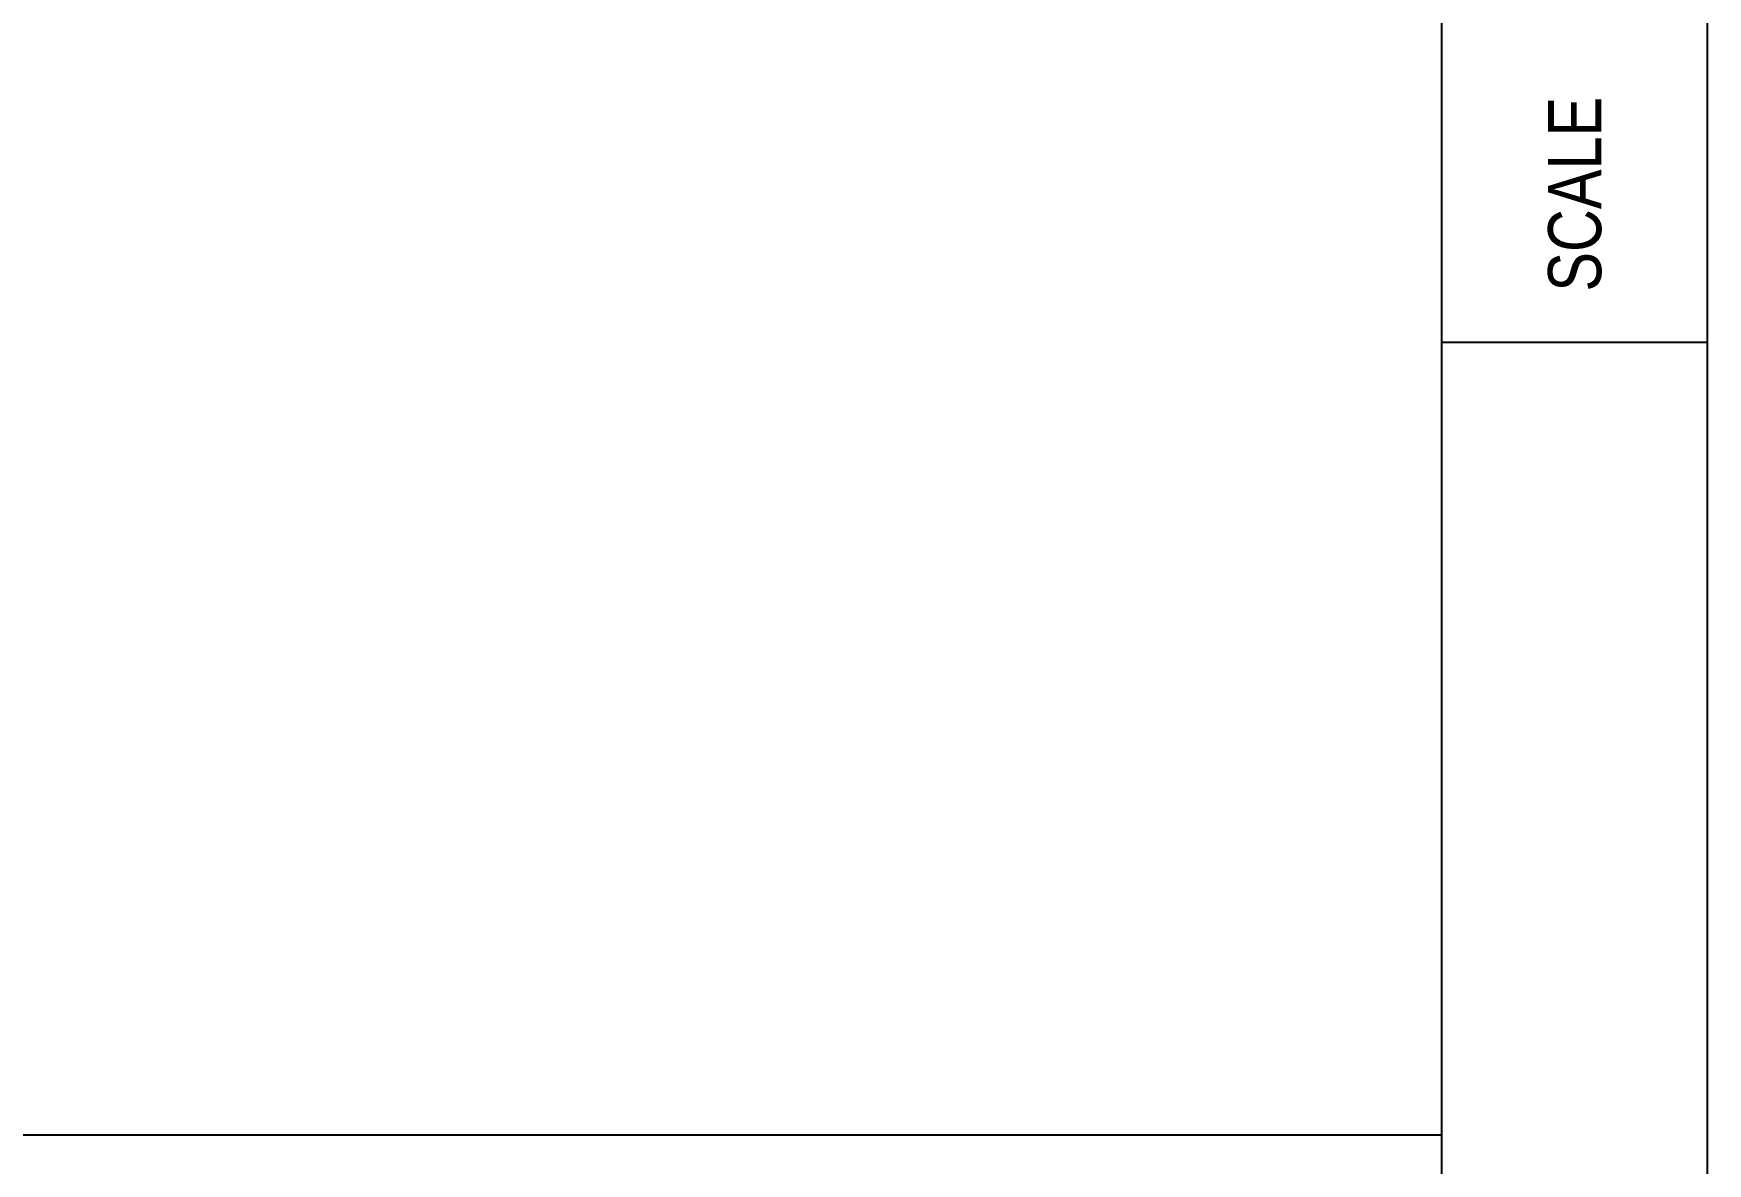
# Model space of a CAD drawing. Extents: x 0 to 420, y 0 to 297.
# Drawn here: x 384 to 415.5, y 81.3 to 102.56 of the extents above; entities that cross this region are included whole.
import ezdxf

# ---------------------------------------------------------------- set-up
doc = ezdxf.new("R2010")
doc.units = 0
doc.header["$LTSCALE"] = 12
doc.header["$MEASUREMENT"] = 0
for name, color, linetype in [('L25', 1, 'CONTINUOUS'), ('TBLK18', 4, 'CONTINUOUS'), ('TBLK35', 3, 'CONTINUOUS'), ('TBLK50', 7, 'CONTINUOUS')]:
    doc.layers.add(name, color=color, linetype=linetype)
doc.styles.add('HELVL', font='helvl.shx')

# ---------------------------------------------------------------- blocks, each defined once
blk = doc.blocks.new('A3BBLK')
at = {"layer": 'TBLK50'}
blk.add_line((415.5, 4.5), (415.5, 292.5), dxfattribs=at)

msp = doc.modelspace()

# ---------------------------------------------------------------- linework, layer by layer
at = {"layer": 'TBLK35'}
for p, q in [((410.5, 57), (410.5, 292.5)), ((410.5, 96.75), (415.5, 96.75)), ((352.5, 81.841), (410.5, 81.841))]:
    msp.add_line(p, q, dxfattribs=at)

# ---------------------------------------------------------------- block references
at = {"layer": 'L25'}
msp.add_blockref('A3BBLK', (0, 0), dxfattribs=at)

# ---------------------------------------------------------------- texts
at = {"layer": 'TBLK18', "style": 'HELVL', "width": 0.8}
msp.add_text('SCALE', height=1, rotation=90, dxfattribs=at).set_placement((413.5, 97.703))

doc.saveas('drawing.dxf')
